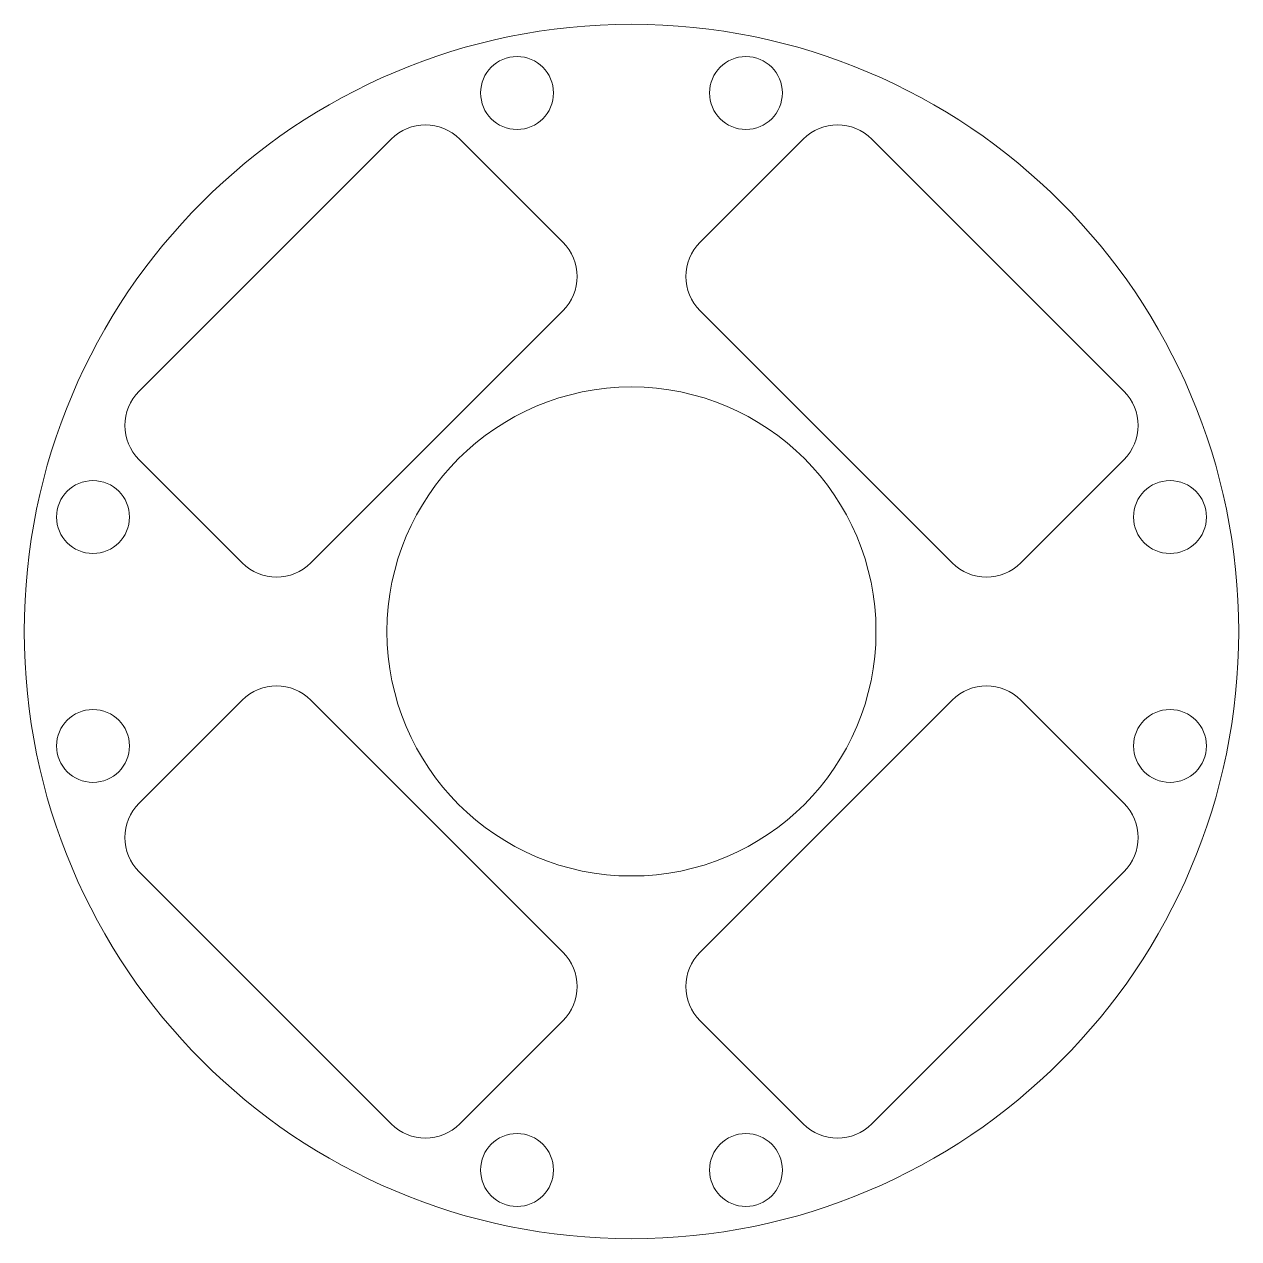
# Model space of a CAD drawing. Header units: millimetres. Extents: x 14.4 to 89.4, y -19.5 to 55.5.
import ezdxf

# ---------------------------------------------------------------- set-up
doc = ezdxf.new("R2010")
doc.units = ezdxf.units.MM
doc.linetypes.add('K5LT_THIN', pattern=[0])

msp = doc.modelspace()

# ---------------------------------------------------------------- linework, layer by layer
at = {"color": 7, "linetype": 'K5LT_THIN', "lineweight": 18}
for p, q in [((21.453, 32.841), (37.009, 48.397)), ((47.616, 42.033), (41.252, 48.397)), ((56.101, 42.033), (62.465, 48.397)), ((66.708, 48.397), (82.264, 32.841)), ((47.616, 37.791), (32.059, 22.234)), ((71.657, 22.234), (56.101, 37.791)), ((27.817, 22.234), (21.453, 28.598)), ((75.9, 22.234), (82.264, 28.598)), ((27.817, 13.749), (21.453, 7.385)), ((32.059, 13.749), (47.616, -1.807)), ((56.101, -1.807), (71.657, 13.749)), ((75.9, 13.749), (82.264, 7.385)), ((37.009, -12.414), (21.453, 3.142)), ((82.264, 3.142), (66.708, -12.414)), ((47.616, -6.05), (41.252, -12.414)), ((56.101, -6.05), (62.465, -12.414))]:
    msp.add_line(p, q, dxfattribs=at)
for centre, radius in [((51.858, 17.992), 37.5), ((44.789, 51.249), 2.25), ((58.927, 51.249), 2.25), ((51.858, 17.992), 15.1), ((18.601, 25.061), 2.25), ((85.115, 25.061), 2.25), ((18.601, 10.923), 2.25), ((85.115, 10.923), 2.25), ((44.789, -15.265), 2.25), ((58.927, -15.265), 2.25)]:
    msp.add_circle(centre, radius, dxfattribs=at)
for centre, start, end in [((39.13, 46.276), 45, 135), ((64.586, 46.276), 45, 135), ((45.494, 39.912), 315, 45), ((58.222, 39.912), 135, 225), ((23.574, 30.72), 135, 225), ((80.143, 30.72), 315, 45), ((29.938, 24.356), 225, 315), ((73.779, 24.356), 225, 315), ((29.938, 11.628), 45, 135), ((73.779, 11.628), 45, 135), ((23.574, 5.264), 135, 225), ((80.143, 5.264), 315, 45), ((45.494, -3.929), 315, 45), ((58.222, -3.929), 135, 225), ((39.13, -10.293), 225, 315), ((64.586, -10.293), 225, 315)]:
    msp.add_arc(centre, 3, start, end, dxfattribs=at)

doc.saveas('drawing.dxf')
